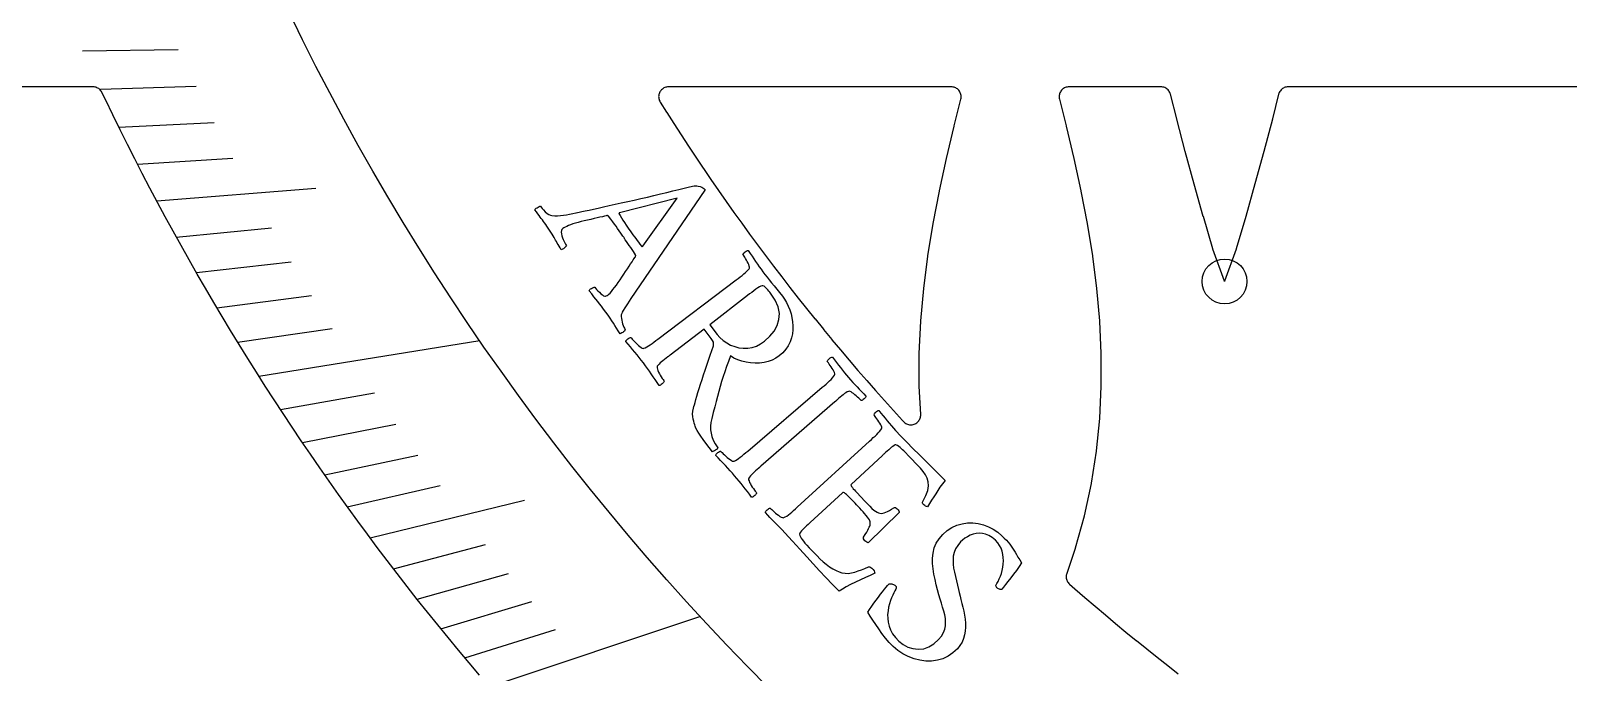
# Model space of a CAD drawing. Header units: millimetres. Extents: x -94 to 94, y -94 to 94.
# Drawn here: x -62.73 to -23.84, y -16.69 to -0.47 of the extents above; entities that cross this region are included whole.
import ezdxf

# ---------------------------------------------------------------- set-up
doc = ezdxf.new("R2010")
doc.units = ezdxf.units.MM
for name, color, linetype in [('CUT_INNER', 6, 'Continuous'), ('ENGRAVE', 7, 'Continuous'), ('ENGRAVE_FINE', 8, 'Continuous'), ('TEXT', 5, 'Continuous')]:
    doc.layers.add(name, color=color, linetype=linetype)

msp = doc.modelspace()

# ---------------------------------------------------------------- linework, layer by layer
at = {"layer": 'CUT_INNER'}
for points in [[(-51.3776, -16.7687), (-51.6453, -16.4527), (-51.9109, -16.135), (-52.1746, -15.8156), (-52.4364, -15.4947), (-52.6962, -15.1722), (-52.954, -14.848), (-53.2098, -14.5223), (-53.4636, -14.195), (-53.7154, -13.8662), (-53.9651, -13.5359), (-54.2129, -13.204), (-54.4585, -12.8706), (-54.7022, -12.5357), (-54.9438, -12.1993), (-55.1833, -11.8614), (-55.4207, -11.5221), (-55.6561, -11.1813), (-55.8893, -10.8391), (-56.1205, -10.4954), (-56.3495, -10.1504), (-56.5764, -9.8039), (-56.8012, -9.4561), (-57.0238, -9.1069), (-57.2443, -8.7563), (-57.4627, -8.4044), (-57.6789, -8.0511), (-57.8929, -7.6966), (-58.1047, -7.3407), (-58.3143, -6.9835), (-58.5218, -6.6251), (-58.727, -6.2654), (-58.9301, -5.9044), (-59.1309, -5.5422), (-59.3295, -5.1787), (-59.5258, -4.8141), (-59.7199, -4.4483), (-59.9118, -4.0812), (-60.1014, -3.713), (-60.2887, -3.3437), (-60.4738, -2.9732), (-60.6566, -2.6016), (-60.8371, -2.2288), (-60.9308, -2.0324), (-60.9429, -2.0099), (-60.9574, -1.9888), (-60.9738, -1.9692), (-60.9922, -1.9515), (-61.0124, -1.9357), (-61.034, -1.922), (-61.0569, -1.9107), (-61.0809, -1.9017), (-61.1056, -1.8952), (-61.1309, -1.8913), (-61.1564, -1.89), (-89.4993, -1.89)], [(-8.0007, -1.89), (-30.9212, -1.89), (-30.9466, -1.8913), (-30.9717, -1.8952), (-30.9963, -1.9016), (-31.0202, -1.9104), (-31.043, -1.9217), (-31.0645, -1.9352), (-31.0846, -1.9508), (-31.103, -1.9684), (-31.1195, -1.9877), (-31.1339, -2.0087), (-31.1462, -2.031), (-31.1561, -2.0544), (-31.1636, -2.0787), (-31.3212, -2.7016), (-31.3215, -2.7029), (-31.5389, -3.523), (-31.7641, -4.3449), (-31.9955, -5.1668), (-31.9959, -5.1681), (-32.2354, -5.9856), (-32.2377, -5.9927), (-32.5296, -6.8049), (-32.5317, -6.8101), (-32.5339, -6.8049), (-32.8258, -5.9927), (-32.8281, -5.9856), (-33.0676, -5.1681), (-33.068, -5.1668), (-33.2989, -4.3466), (-33.524, -3.525), (-33.742, -2.7029), (-33.7423, -2.7016), (-33.8999, -2.0787), (-33.9074, -2.0544), (-33.9173, -2.031), (-33.9296, -2.0087), (-33.944, -1.9877), (-33.9605, -1.9684), (-33.9789, -1.9508), (-33.999, -1.9352), (-34.0205, -1.9217), (-34.0433, -1.9104), (-34.0672, -1.9016), (-34.0918, -1.8952), (-34.1169, -1.8913), (-34.1423, -1.89), (-36.4662, -1.89), (-36.4901, -1.8911), (-36.5137, -1.8946), (-36.537, -1.9002), (-36.5596, -1.9081), (-36.5813, -1.9181), (-36.602, -1.9301), (-36.6214, -1.944), (-36.6394, -1.9598), (-36.6559, -1.9772), (-36.6706, -1.996), (-36.6834, -2.0162), (-36.6942, -2.0376), (-36.703, -2.0598), (-36.7095, -2.0828), (-36.7139, -2.1063), (-36.716, -2.1302), (-36.7158, -2.1541), (-36.7133, -2.1779), (-36.7085, -2.2013), (-36.5373, -2.8781), (-36.5368, -2.88), (-36.3426, -3.6996), (-36.3421, -3.702), (-36.1648, -4.5211), (-36.1642, -4.524), (-36.0076, -5.3425), (-36.007, -5.346), (-35.8747, -6.1639), (-35.8741, -6.1681), (-35.7698, -6.9854), (-35.7693, -6.9901), (-35.6964, -7.8069), (-35.6961, -7.8121), (-35.6579, -8.6284), (-35.6577, -8.6341), (-35.6571, -9.4499), (-35.6572, -9.456), (-35.6969, -10.2714), (-35.6974, -10.2779), (-35.7797, -11.0931), (-35.7806, -11.0998), (-35.9079, -11.9147), (-35.9091, -11.9216), (-36.0836, -12.7364), (-36.0853, -12.7434), (-36.3093, -13.5581), (-36.3115, -13.5652), (-36.5252, -14.1929), (-36.532, -14.2165), (-36.5364, -14.2406), (-36.5384, -14.2651), (-36.538, -14.2896), (-36.5352, -14.314), (-36.5301, -14.338), (-36.5226, -14.3613), (-36.5129, -14.3838), (-36.501, -14.4053), (-36.487, -14.4255), (-36.4712, -14.4442), (-36.4536, -14.4613), (-36.3188, -14.5797), (-36.3176, -14.5807), (-36.0629, -14.8018), (-36.0618, -14.8028), (-35.8057, -15.0223), (-35.8046, -15.0233), (-35.5472, -15.2412), (-35.546, -15.2422), (-35.2873, -15.4585), (-35.2861, -15.4595), (-35.0261, -15.6742), (-35.0249, -15.6752), (-34.7636, -15.8883), (-34.7624, -15.8893), (-34.4997, -16.1008), (-34.4985, -16.1018), (-34.2346, -16.3117), (-34.2334, -16.3127), (-33.9682, -16.521), (-33.967, -16.5219), (-33.7005, -16.7286)]]:
    msp.add_lwpolyline(points, dxfattribs=at)
msp.add_lwpolyline([(-46.6218, -1.8912), (-46.6457, -1.8947), (-46.6692, -1.9005), (-46.6921, -1.9086), (-46.714, -1.9188), (-46.7349, -1.9311), (-46.7545, -1.9454), (-46.7726, -1.9615), (-46.789, -1.9792), (-46.8037, -1.9985), (-46.8164, -2.0191), (-46.8271, -2.0409), (-46.8356, -2.0635), (-46.8419, -2.0869), (-46.8459, -2.1108), (-46.8475, -2.135), (-46.8468, -2.1592), (-46.8438, -2.1832), (-46.8385, -2.2068), (-46.8309, -2.2298), (-46.8211, -2.252), (-46.8092, -2.2731), (-46.6456, -2.5331), (-46.6448, -2.5344), (-46.4635, -2.8188), (-46.4627, -2.8201), (-46.2797, -3.1033), (-46.2788, -3.1046), (-46.0941, -3.3867), (-46.0932, -3.388), (-45.9067, -3.669), (-45.9059, -3.6703), (-45.7176, -3.9501), (-45.7168, -3.9514), (-45.5269, -4.23), (-45.526, -4.2313), (-45.3343, -4.5088), (-45.3335, -4.51), (-45.1401, -4.7864), (-45.1393, -4.7876), (-44.9442, -5.0627), (-44.9433, -5.064), (-44.7466, -5.3379), (-44.7457, -5.3391), (-44.5473, -5.6119), (-44.5464, -5.6131), (-44.3464, -5.8846), (-44.3455, -5.8858), (-44.1437, -6.1561), (-44.1428, -6.1573), (-43.9394, -6.4263), (-43.9385, -6.4275), (-43.7335, -6.6953), (-43.7325, -6.6965), (-43.5259, -6.963), (-43.5249, -6.9642), (-43.3166, -7.2294), (-43.3157, -7.2306), (-43.1058, -7.4946), (-43.1048, -7.4958), (-42.8933, -7.7584), (-42.8923, -7.7596), (-42.6792, -8.0209), (-42.6782, -8.0221), (-42.4635, -8.2821), (-42.4625, -8.2833), (-42.2462, -8.542), (-42.2452, -8.5432), (-42.0273, -8.8006), (-42.0263, -8.8018), (-41.8068, -9.0578), (-41.8058, -9.0589), (-41.5847, -9.3136), (-41.5837, -9.3148), (-41.3611, -9.5681), (-41.3601, -9.5693), (-41.1359, -9.8212), (-41.1349, -9.8223), (-40.9092, -10.0729), (-40.9082, -10.074), (-40.6809, -10.3232), (-40.6799, -10.3244), (-40.652, -10.3545), (-40.6346, -10.3716), (-40.6156, -10.387), (-40.5951, -10.4004), (-40.5735, -10.4117), (-40.5509, -10.4209), (-40.5274, -10.4278), (-40.5034, -10.4325), (-40.4791, -10.4347), (-40.4547, -10.4346), (-40.4304, -10.432), (-40.4064, -10.4271), (-40.3831, -10.4199), (-40.3605, -10.4105), (-40.339, -10.3989), (-40.3187, -10.3852), (-40.2999, -10.3697), (-40.2827, -10.3523), (-40.2672, -10.3334), (-40.2537, -10.3131), (-40.2422, -10.2915), (-40.2329, -10.2689), (-40.2258, -10.2455), (-40.221, -10.2215), (-40.2187, -10.1972), (-40.2186, -10.1728), (-40.2535, -9.456), (-40.2536, -9.4499), (-40.253, -8.6341), (-40.2529, -8.6284), (-40.2146, -7.8121), (-40.2143, -7.8069), (-40.1414, -6.9901), (-40.1409, -6.9854), (-40.0366, -6.1681), (-40.036, -6.1639), (-39.9038, -5.346), (-39.9032, -5.3425), (-39.7465, -4.524), (-39.7459, -4.5211), (-39.5686, -3.702), (-39.5681, -3.6996), (-39.3739, -2.88), (-39.3735, -2.8781), (-39.2022, -2.2013), (-39.1975, -2.1779), (-39.195, -2.1541), (-39.1948, -2.1302), (-39.1969, -2.1063), (-39.2012, -2.0828), (-39.2078, -2.0598), (-39.2165, -2.0376), (-39.2274, -2.0162), (-39.2402, -1.996), (-39.2549, -1.9772), (-39.2713, -1.9598), (-39.2893, -1.944), (-39.3088, -1.9301), (-39.3294, -1.9181), (-39.3512, -1.9081), (-39.3738, -1.9002), (-39.397, -1.8946), (-39.4207, -1.8911), (-39.4446, -1.89), (-46.5976, -1.89)], close=True, dxfattribs=at)
at = {"layer": 'ENGRAVE'}
for points in [[(-56.9616, -9.205), (-51.3741, -8.3021)], [(-51.1315, -17.056), (-45.8038, -15.2788)]]:
    msp.add_lwpolyline(points, dxfattribs=at)
for centre, radius in [((0, 27.004), 62.3363), ((-32.5317, -6.8109), 0.567)]:
    msp.add_circle(centre, radius, dxfattribs=at)
at = {"layer": 'ENGRAVE_FINE'}
for points in [[(-61.4204, -0.9826), (-59.0001, -0.9438)], [(-60.9697, -1.9513), (-58.5505, -1.8739)], [(-60.507, -2.9062), (-58.0897, -2.7901)], [(-60.0326, -3.8473), (-57.6179, -3.6925)], [(-59.5469, -4.7746), (-55.5187, -4.4516)], [(-59.0503, -5.6881), (-56.643, -5.4562)], [(-58.5432, -6.5878), (-56.1407, -6.3175)], [(-58.0258, -7.4739), (-55.6288, -7.1651)], [(-57.4985, -8.3463), (-55.1078, -7.9992)], [(-56.4155, -10.0502), (-54.0396, -9.6269)], [(-55.8604, -10.8818), (-53.4929, -10.4206)], [(-55.2966, -11.7), (-52.9384, -11.201)], [(-54.7245, -12.5048), (-52.3762, -11.9682)], [(-54.1443, -13.2962), (-50.2398, -12.3374)], [(-53.5563, -14.0744), (-51.23, -13.4631)], [(-52.9608, -14.8394), (-50.6466, -14.191)], [(-52.358, -15.5913), (-50.0565, -14.9059)], [(-51.7481, -16.3301), (-49.4602, -15.6081)]]:
    msp.add_lwpolyline(points, dxfattribs=at)
at = {"layer": 'TEXT'}
for points in [[(-48.9406, -5.077), (-48.931, -5.0749), (-48.9023, -5.0689), (-48.8546, -5.0587), (-48.7877, -5.0445), (-48.7045, -5.0266), (-48.6079, -5.0055), (-48.4978, -4.9811), (-48.3743, -4.9535), (-48.2402, -4.9235), (-48.0985, -4.8922), (-47.9492, -4.8595), (-47.7922, -4.8254), (-47.6306, -4.79), (-47.467, -4.7533), (-47.3014, -4.7154), (-47.134, -4.6762), (-46.9673, -4.6367), (-46.8042, -4.5978), (-46.6446, -4.5596), (-46.4885, -4.5222), (-46.3387, -4.4861), (-46.1983, -4.4521), (-46.0671, -4.4202), (-45.9452, -4.3906), (-45.9167, -4.3889), (-45.8831, -4.392), (-45.8445, -4.3997), (-45.8008, -4.4121), (-45.759, -4.427), (-45.726, -4.4424), (-45.7016, -4.4581), (-45.686, -4.4742), (-45.6833, -4.4785), (-45.6814, -4.4822), (-45.6805, -4.4852), (-45.6804, -4.4875), (-45.6807, -4.4901), (-45.6807, -4.4937), (-45.6803, -4.4984), (-45.6797, -4.5042), (-47.5481, -7.2392), (-47.6379, -7.3764), (-47.7045, -7.4796), (-47.7481, -7.5486), (-47.7687, -7.5835), (-47.7833, -7.6171), (-47.792, -7.6553), (-47.7945, -7.6979), (-47.7911, -7.745), (-47.7832, -7.7934), (-47.7726, -7.8398), (-47.7592, -7.8842), (-47.7431, -7.9267), (-47.727, -7.9642), (-47.7133, -7.9938), (-47.7023, -8.0154), (-47.6939, -8.0291), (-47.7014, -8.0474), (-47.7146, -8.065), (-47.7332, -8.082), (-47.7574, -8.0983), (-47.7818, -8.1125), (-47.8011, -8.1229), (-47.8153, -8.1296), (-47.8244, -8.1326), (-47.8704, -8.0601), (-47.9139, -7.9916), (-47.9549, -7.9268), (-47.9934, -7.8659), (-48.0332, -7.8045), (-48.0778, -7.7382), (-48.1271, -7.6669), (-48.1813, -7.5907), (-48.2392, -7.5108), (-48.2928, -7.4387), (-48.3421, -7.3742), (-48.3873, -7.3173), (-48.433, -7.2608), (-48.4839, -7.1974), (-48.5401, -7.127), (-48.6015, -7.0495), (-48.5959, -7.0329), (-48.5847, -7.0165), (-48.5679, -7.0004), (-48.5455, -6.9844), (-48.5214, -6.971), (-48.4993, -6.9623), (-48.4795, -6.9583), (-48.4617, -6.959), (-48.4429, -6.9836), (-48.4176, -7.0129), (-48.3858, -7.0468), (-48.3474, -7.0854), (-48.3077, -7.122), (-48.2717, -7.1502), (-48.2393, -7.1698), (-48.2107, -7.181), (-48.1931, -7.1814), (-48.1736, -7.1768), (-48.1522, -7.1672), (-48.1289, -7.1525), (-48.1047, -7.1323), (-48.0758, -7.1028), (-48.0421, -7.0639), (-48.0036, -7.0157), (-47.9618, -6.9606), (-47.9182, -6.901), (-47.8727, -6.837), (-47.8254, -6.7685), (-47.7775, -6.6981), (-47.7304, -6.6285), (-47.6843, -6.5595), (-47.6389, -6.4913), (-47.596, -6.4264), (-47.557, -6.3675), (-47.5219, -6.3146), (-47.4908, -6.2677), (-47.4653, -6.2293), (-47.4471, -6.2019), (-47.4362, -6.1854), (-47.4325, -6.18), (-47.4323, -6.1789), (-47.4318, -6.1758), (-47.4308, -6.1707), (-47.4295, -6.1635), (-47.4287, -6.1556), (-47.429, -6.1487), (-47.4306, -6.1425), (-47.4333, -6.1373), (-47.4581, -6.0973), (-47.4863, -6.0536), (-47.5181, -6.0059), (-47.5533, -5.9545), (-47.5897, -5.9019), (-47.6247, -5.8512), (-47.6584, -5.8023), (-47.6909, -5.7551), (-47.6992, -5.7429), (-47.7076, -5.7308), (-47.7159, -5.7186), (-47.7243, -5.7064), (-47.7324, -5.6945), (-47.7401, -5.6832), (-47.7474, -5.6726), (-47.7543, -5.6625), (-47.8026, -5.5922), (-47.8473, -5.5275), (-47.8885, -5.4685), (-47.9262, -5.4151), (-47.9651, -5.3612), (-48.0099, -5.3005), (-48.0603, -5.233), (-48.1166, -5.1586), (-48.1189, -5.1562), (-48.1226, -5.1537), (-48.1275, -5.1513), (-48.1339, -5.1488), (-48.14, -5.1467), (-48.1444, -5.1452), (-48.147, -5.1443), (-48.1478, -5.144), (-48.1556, -5.1458), (-48.1787, -5.1512), (-48.2173, -5.1603), (-48.2714, -5.173), (-48.3361, -5.1881), (-48.4067, -5.2044), (-48.4832, -5.2218), (-48.5657, -5.2404), (-48.6495, -5.2596), (-48.7301, -5.2789), (-48.8075, -5.2981), (-48.8818, -5.3175), (-48.9549, -5.3364), (-49.0203, -5.356), (-49.078, -5.3764), (-49.1282, -5.3975), (-49.1718, -5.4184), (-49.2101, -5.438), (-49.2429, -5.4563), (-49.2704, -5.4733), (-49.2931, -5.4953), (-49.3066, -5.5251), (-49.3108, -5.5629), (-49.3057, -5.6086), (-49.2944, -5.6577), (-49.2799, -5.7056), (-49.262, -5.7522), (-49.241, -5.7976), (-49.2203, -5.838), (-49.2036, -5.8697), (-49.1908, -5.8928), (-49.1821, -5.9072), (-49.1865, -5.9169), (-49.1966, -5.9296), (-49.2123, -5.9451), (-49.2338, -5.9636), (-49.2569, -5.9814), (-49.278, -5.995), (-49.2969, -6.0045), (-49.3137, -6.0098), (-49.3421, -5.962), (-49.3681, -5.9177), (-49.3917, -5.8768), (-49.4131, -5.8394), (-49.4332, -5.8037), (-49.4533, -5.768), (-49.4734, -5.7323), (-49.4935, -5.6965), (-49.5156, -5.6583), (-49.5419, -5.6151), (-49.5723, -5.5669), (-49.6067, -5.5136), (-49.6421, -5.4603), (-49.6751, -5.4118), (-49.7058, -5.3681), (-49.7342, -5.3293), (-49.7614, -5.2928), (-49.7886, -5.2563), (-49.8158, -5.2198), (-49.843, -5.1832), (-49.8718, -5.1441), (-49.9038, -5.0999), (-49.939, -5.0505), (-49.9775, -4.996), (-49.9727, -4.9866), (-49.9618, -4.9751), (-49.9447, -4.9615), (-49.9215, -4.9457), (-49.8965, -4.9307), (-49.8741, -4.9191), (-49.8544, -4.9109), (-49.8373, -4.9063), (-49.8187, -4.9322), (-49.7922, -4.9643), (-49.7577, -5.0025), (-49.7152, -5.0468), (-49.6701, -5.0884), (-49.6273, -5.1185), (-49.5871, -5.1372), (-49.5495, -5.1444), (-49.477, -5.1492), (-49.4036, -5.1493), (-49.3293, -5.1447), (-49.254, -5.1353), (-49.1776, -5.1228), (-49.0999, -5.1089), (-49.0209, -5.0936), (-48.9406, -5.077)], [(-46.3772, -4.7066), (-47.8385, -5.0718), (-47.839, -5.0723), (-47.8406, -5.074), (-47.8432, -5.0769), (-47.8468, -5.0808), (-47.8502, -5.0851), (-47.8521, -5.0889), (-47.8526, -5.0921), (-47.8517, -5.0948), (-47.8213, -5.145), (-47.7875, -5.1996), (-47.7502, -5.2585), (-47.7095, -5.3217), (-47.6689, -5.3838), (-47.6324, -5.4392), (-47.5998, -5.488), (-47.5712, -5.5301), (-47.5336, -5.5844), (-47.4972, -5.6355), (-47.462, -5.6833), (-47.428, -5.728), (-47.3939, -5.7722), (-47.3583, -5.8184), (-47.3212, -5.8667), (-47.2825, -5.9171), (-47.2787, -5.9209), (-47.274, -5.9228), (-47.2684, -5.9227), (-47.2619, -5.9207), (-47.2559, -5.918), (-47.2515, -5.9161), (-47.2489, -5.915), (-47.2481, -5.9146)], [(-43.7186, -7.1829), (-43.6638, -7.2596), (-43.6143, -7.3424), (-43.5702, -7.4313), (-43.5315, -7.5263), (-43.4994, -7.6252), (-43.4754, -7.7256), (-43.4594, -7.8277), (-43.4514, -7.9314), (-43.4529, -8.0352), (-43.4654, -8.1377), (-43.489, -8.2387), (-43.5237, -8.3384), (-43.5709, -8.435), (-43.6322, -8.5265), (-43.7077, -8.613), (-43.7973, -8.6944), (-43.8818, -8.7542), (-43.9741, -8.8021), (-44.0742, -8.838), (-44.1822, -8.8619), (-44.2943, -8.8747), (-44.4068, -8.8773), (-44.5199, -8.8696), (-44.6335, -8.8518), (-44.7437, -8.8247), (-44.8471, -8.7895), (-44.9434, -8.7461), (-45.0327, -8.6946), (-45.0837, -8.8317), (-45.1313, -8.9646), (-45.1755, -9.0932), (-45.2164, -9.2176), (-45.2548, -9.3405), (-45.2917, -9.4644), (-45.3272, -9.5894), (-45.3612, -9.7154), (-45.3951, -9.8456), (-45.4302, -9.9829), (-45.4665, -10.1274), (-45.5039, -10.2791), (-45.5234, -10.3784), (-45.533, -10.4732), (-45.5327, -10.5635), (-45.5226, -10.6492), (-45.5006, -10.7346), (-45.4647, -10.8237), (-45.4149, -10.9166), (-45.3511, -11.0131), (-45.3559, -11.03), (-45.3676, -11.0467), (-45.3862, -11.0632), (-45.4117, -11.0797), (-45.4378, -11.0942), (-45.4583, -11.105), (-45.4732, -11.1121), (-45.4825, -11.1154), (-45.5728, -11.0055), (-45.6527, -10.9033), (-45.7225, -10.8089), (-45.7821, -10.7224), (-45.832, -10.6446), (-45.8724, -10.5762), (-45.9036, -10.5173), (-45.9254, -10.468), (-45.9359, -10.4336), (-45.9476, -10.3925), (-45.9605, -10.3445), (-45.9746, -10.2897), (-45.9851, -10.2287), (-45.9872, -10.162), (-45.981, -10.0896), (-45.9664, -10.0115), (-45.9572, -9.9761), (-45.9441, -9.9278), (-45.9269, -9.8668), (-45.9056, -9.7929), (-45.8808, -9.7086), (-45.8529, -9.6162), (-45.8218, -9.5158), (-45.7875, -9.4073), (-45.7509, -9.293), (-45.7129, -9.175), (-45.6734, -9.0533), (-45.6324, -8.9279), (-45.5906, -8.8017), (-45.5485, -8.6776), (-45.5061, -8.5554), (-45.4634, -8.4352), (-45.4564, -8.3934), (-45.4628, -8.349), (-45.4824, -8.3019), (-45.5153, -8.2521), (-45.6983, -8.0147), (-46.557, -8.6727), (-46.5641, -8.6781), (-46.5712, -8.6836), (-46.5783, -8.689), (-46.5854, -8.6944), (-46.5924, -8.6998), (-46.5995, -8.7052), (-46.6066, -8.7107), (-46.6137, -8.7161), (-46.6573, -8.7498), (-46.6987, -8.7822), (-46.7378, -8.8134), (-46.7746, -8.8432), (-46.8081, -8.8719), (-46.8371, -8.8997), (-46.8618, -8.9264), (-46.8821, -8.9522), (-46.8872, -8.9694), (-46.8861, -8.9933), (-46.879, -9.024), (-46.8657, -9.0613), (-46.8481, -9.1021), (-46.8281, -9.1429), (-46.8057, -9.1838), (-46.7808, -9.2247), (-46.7566, -9.2624), (-46.7361, -9.2933), (-46.7194, -9.3176), (-46.7064, -9.3352), (-46.7125, -9.3503), (-46.7234, -9.3666), (-46.7389, -9.3842), (-46.7591, -9.403), (-46.7809, -9.4198), (-46.8013, -9.4311), (-46.8202, -9.437), (-46.8378, -9.4374), (-46.8884, -9.3629), (-46.938, -9.29), (-46.9867, -9.2187), (-47.0344, -9.1491), (-47.0823, -9.0802), (-47.1318, -9.0111), (-47.1827, -8.9416), (-47.2351, -8.8718), (-47.287, -8.8043), (-47.3401, -8.7368), (-47.3945, -8.6692), (-47.4502, -8.6017), (-47.5068, -8.5339), (-47.564, -8.4656), (-47.622, -8.3968), (-47.6805, -8.3276), (-47.6754, -8.3108), (-47.6646, -8.2941), (-47.6482, -8.2775), (-47.6263, -8.261), (-47.6027, -8.2466), (-47.5816, -8.2364), (-47.563, -8.2304), (-47.5468, -8.2285), (-47.5333, -8.2457), (-47.5144, -8.2684), (-47.4901, -8.2964), (-47.4604, -8.3299), (-47.4275, -8.3649), (-47.3938, -8.398), (-47.3593, -8.429), (-47.3239, -8.4579), (-47.2909, -8.4815), (-47.2634, -8.4964), (-47.2415, -8.5028), (-47.225, -8.5006), (-47.188, -8.4862), (-47.1484, -8.4665), (-47.1062, -8.4416), (-47.0614, -8.4115), (-47.0146, -8.3779), (-46.9663, -8.3427), (-46.9164, -8.3058), (-46.8649, -8.2673), (-44.8878, -6.7721), (-44.8364, -6.7332), (-44.7867, -6.6952), (-44.7387, -6.6579), (-44.6924, -6.6215), (-44.6499, -6.5862), (-44.6134, -6.5523), (-44.5828, -6.5197), (-44.5582, -6.4885), (-44.5494, -6.4723), (-44.5482, -6.4498), (-44.5545, -6.421), (-44.5683, -6.3859), (-44.5865, -6.3476), (-44.606, -6.3094), (-44.6268, -6.2713), (-44.6489, -6.2332), (-44.6701, -6.1983), (-44.688, -6.1694), (-44.7029, -6.1466), (-44.7146, -6.1298), (-44.7078, -6.1153), (-44.6964, -6.0995), (-44.6803, -6.0825), (-44.6596, -6.0643), (-44.6374, -6.0481), (-44.6168, -6.0371), (-44.598, -6.0313), (-44.5809, -6.0307), (-44.5331, -6.1004), (-44.4861, -6.1694), (-44.44, -6.2377), (-44.3947, -6.3053), (-44.3494, -6.3721), (-44.3033, -6.4378), (-44.2565, -6.5026), (-44.2089, -6.5663), (-44.1579, -6.6327), (-44.1042, -6.7012), (-44.048, -6.7716), (-43.989, -6.8441), (-43.927, -6.9203), (-43.8612, -7.0022), (-43.7918, -7.0898), (-43.7186, -7.1829)], [(-44.1689, -8.3194), (-44.0348, -8.1962), (-43.9294, -8.0644), (-43.8526, -7.9242), (-43.8042, -7.7755), (-43.7921, -7.6191), (-43.8238, -7.4558), (-43.8994, -7.2853), (-44.0187, -7.1072), (-44.0367, -7.0845), (-44.0594, -7.057), (-44.0869, -7.0245), (-44.119, -6.9871), (-44.1518, -6.953), (-44.1815, -6.9302), (-44.2079, -6.9189), (-44.2312, -6.9191), (-44.2623, -6.9302), (-44.2993, -6.9488), (-44.3421, -6.9751), (-44.3907, -7.009), (-44.4424, -7.047), (-44.4941, -7.0855), (-44.5459, -7.1245), (-44.5977, -7.164), (-45.5568, -7.9062), (-45.3708, -8.1476), (-45.2982, -8.2305), (-45.2167, -8.3033), (-45.1265, -8.3658), (-45.0276, -8.4181), (-44.923, -8.4583), (-44.816, -8.4847), (-44.7065, -8.4972), (-44.5946, -8.4959), (-44.4832, -8.4786), (-44.3751, -8.4434), (-44.2703, -8.3903), (-44.1689, -8.3194)], [(-42.0448, -9.2399), (-41.991, -9.3013), (-41.937, -9.3612), (-41.8828, -9.4194), (-41.8283, -9.476), (-41.7733, -9.5325), (-41.7173, -9.5905), (-41.6603, -9.6501), (-41.6023, -9.7111), (-41.6064, -9.7277), (-41.616, -9.7449), (-41.6311, -9.7627), (-41.6516, -9.781), (-41.6737, -9.7975), (-41.6937, -9.8097), (-41.7115, -9.8176), (-41.7271, -9.8212), (-41.7411, -9.8061), (-41.7607, -9.7865), (-41.7858, -9.7622), (-41.8164, -9.7333), (-41.8497, -9.7029), (-41.8829, -9.6744), (-41.9159, -9.6476), (-41.9489, -9.6226), (-41.9798, -9.6024), (-42.0068, -9.5901), (-42.0299, -9.5857), (-42.049, -9.5892), (-42.0781, -9.6044), (-42.1095, -9.6238), (-42.143, -9.6475), (-42.1787, -9.6755), (-42.2163, -9.7065), (-42.2553, -9.7393), (-42.2957, -9.7737), (-42.3376, -9.8099), (-42.3443, -9.8158), (-42.351, -9.8216), (-42.3578, -9.8275), (-42.3645, -9.8333), (-42.3712, -9.8392), (-42.378, -9.845), (-42.3847, -9.8509), (-42.3914, -9.8567), (-44.262, -11.4832), (-44.2687, -11.4891), (-44.2754, -11.4949), (-44.2821, -11.5008), (-44.2889, -11.5066), (-44.2956, -11.5125), (-44.3023, -11.5183), (-44.3091, -11.5242), (-44.3158, -11.53), (-44.3573, -11.5664), (-44.3966, -11.6013), (-44.4337, -11.6348), (-44.4686, -11.6669), (-44.5002, -11.6976), (-44.5275, -11.7271), (-44.5504, -11.7553), (-44.5691, -11.7822), (-44.5731, -11.7997), (-44.5706, -11.8235), (-44.5615, -11.8537), (-44.546, -11.8902), (-44.5259, -11.9298), (-44.5034, -11.9693), (-44.4785, -12.0087), (-44.4512, -12.048), (-44.4247, -12.0841), (-44.4023, -12.1137), (-44.3841, -12.1369), (-44.37, -12.1537), (-44.3753, -12.1691), (-44.3851, -12.1861), (-44.3994, -12.2046), (-44.4184, -12.2246), (-44.4392, -12.2427), (-44.4588, -12.2552), (-44.4774, -12.2623), (-44.4948, -12.2638), (-44.55, -12.1925), (-44.604, -12.1228), (-44.657, -12.0547), (-44.7089, -11.9882), (-44.761, -11.9225), (-44.8147, -11.8565), (-44.8698, -11.7903), (-44.9264, -11.7239), (-44.9823, -11.6597), (-45.0396, -11.5956), (-45.098, -11.5315), (-45.1578, -11.4675), (-45.2185, -11.4034), (-45.2798, -11.3387), (-45.3419, -11.2737), (-45.4046, -11.2082), (-45.4005, -11.1912), (-45.3908, -11.1738), (-45.3755, -11.1563), (-45.3546, -11.1384), (-45.332, -11.1226), (-45.3115, -11.1111), (-45.2933, -11.1039), (-45.2773, -11.101), (-45.2627, -11.1174), (-45.2425, -11.1389), (-45.2165, -11.1654), (-45.1848, -11.1969), (-45.1498, -11.2299), (-45.1141, -11.2607), (-45.0777, -11.2895), (-45.0407, -11.3162), (-45.0063, -11.3377), (-44.9779, -11.351), (-44.9556, -11.356), (-44.9393, -11.3527), (-44.9032, -11.336), (-44.8649, -11.314), (-44.8243, -11.2865), (-44.7815, -11.2537), (-44.7369, -11.2173), (-44.6908, -11.1791), (-44.6433, -11.1392), (-44.5943, -11.0976), (-42.7097, -9.4874), (-42.6608, -9.4454), (-42.6136, -9.4044), (-42.568, -9.3642), (-42.524, -9.325), (-42.4838, -9.2871), (-42.4494, -9.251), (-42.4209, -9.2166), (-42.3983, -9.1839), (-42.3905, -9.1672), (-42.3907, -9.1447), (-42.3988, -9.1163), (-42.4147, -9.0821), (-42.4354, -9.0449), (-42.4576, -9.0075), (-42.4813, -8.9701), (-42.5065, -8.9326), (-42.5305, -8.898), (-42.5509, -8.8696), (-42.5674, -8.8474), (-42.5803, -8.8313), (-42.5744, -8.8163), (-42.5639, -8.7999), (-42.5489, -8.7819), (-42.5294, -8.7625), (-42.5082, -8.7449), (-42.4884, -8.7327), (-42.47, -8.7257), (-42.4529, -8.7241), (-42.4008, -8.7908), (-42.3493, -8.8572), (-42.2985, -8.9232), (-42.2482, -8.9888), (-42.1981, -9.0536), (-42.1475, -9.117), (-42.0964, -9.1791), (-42.0448, -9.2399)], [(-40.8538, -10.5773), (-40.717, -10.7239), (-40.5712, -10.8757), (-40.4165, -11.0326), (-40.2527, -11.1945), (-40.0858, -11.3583), (-39.9219, -11.5209), (-39.7608, -11.6823), (-39.6027, -11.8426), (-39.6689, -11.9289), (-39.7304, -12.0137), (-39.7872, -12.0969), (-39.8393, -12.1785), (-39.8897, -12.2597), (-39.9417, -12.3414), (-39.9951, -12.4238), (-40.0501, -12.5067), (-40.0712, -12.5038), (-40.0932, -12.4947), (-40.116, -12.4794), (-40.1398, -12.4579), (-40.1611, -12.4325), (-40.1726, -12.4096), (-40.1744, -12.3893), (-40.1664, -12.3714), (-40.0879, -12.2238), (-40.0385, -12.092), (-40.0183, -11.976), (-40.0271, -11.8758), (-40.0572, -11.785), (-40.1006, -11.6973), (-40.1574, -11.6127), (-40.2274, -11.5312), (-40.5564, -11.1848), (-40.5707, -11.1699), (-40.5901, -11.15), (-40.6146, -11.1253), (-40.6443, -11.0956), (-40.6764, -11.0643), (-40.7083, -11.0348), (-40.7401, -11.007), (-40.7716, -10.981), (-40.801, -10.9598), (-40.8263, -10.9464), (-40.8473, -10.9407), (-40.8641, -10.9427), (-40.8928, -10.9588), (-40.9234, -10.9793), (-40.9562, -11.0041), (-40.991, -11.0332), (-41.027, -11.0649), (-41.0632, -11.0974), (-41.0998, -11.1306), (-41.1367, -11.1646), (-41.1512, -11.178), (-41.164, -11.1898), (-41.1751, -11.2002), (-41.1847, -11.209), (-41.9777, -11.9449), (-41.9824, -11.9557), (-41.979, -11.972), (-41.9674, -11.9937), (-41.9478, -12.0208), (-41.923, -12.0512), (-41.8962, -12.0827), (-41.8673, -12.1153), (-41.8364, -12.1489), (-41.6319, -12.3662), (-41.5649, -12.4359), (-41.5045, -12.4963), (-41.4507, -12.5473), (-41.4036, -12.5891), (-41.3612, -12.6221), (-41.3214, -12.647), (-41.2842, -12.6637), (-41.2497, -12.6723), (-41.2156, -12.6739), (-41.1798, -12.6699), (-41.1423, -12.6601), (-41.1031, -12.6445), (-41.0601, -12.6238), (-41.0113, -12.5984), (-40.9566, -12.5684), (-40.8961, -12.5337), (-40.878, -12.5262), (-40.8575, -12.5287), (-40.8348, -12.541), (-40.8097, -12.5631), (-40.7885, -12.5876), (-40.7736, -12.611), (-40.7648, -12.6333), (-40.7623, -12.6546), (-41.5462, -13.4173), (-41.564, -13.414), (-41.5837, -13.4043), (-41.6055, -13.3883), (-41.6292, -13.366), (-41.6498, -13.341), (-41.6619, -13.3173), (-41.6657, -13.2947), (-41.6611, -13.2732), (-41.6191, -13.2052), (-41.5841, -13.1465), (-41.5561, -13.0972), (-41.5351, -13.0572), (-41.5194, -13.0242), (-41.5075, -12.9958), (-41.4994, -12.9722), (-41.495, -12.9531), (-41.4933, -12.9364), (-41.4931, -12.9197), (-41.4946, -12.903), (-41.4975, -12.8862), (-41.5031, -12.8646), (-41.5166, -12.8374), (-41.5381, -12.8045), (-41.5675, -12.7661), (-41.6019, -12.7241), (-41.6386, -12.6807), (-41.6776, -12.636), (-41.7189, -12.5899), (-41.7607, -12.5439), (-41.8016, -12.4994), (-41.8413, -12.4564), (-41.8801, -12.415), (-41.9073, -12.3864), (-41.9364, -12.3562), (-41.9676, -12.3243), (-42.0008, -12.2907), (-42.0341, -12.2578), (-42.0657, -12.2278), (-42.0955, -12.2007), (-42.1237, -12.1764), (-42.1489, -12.1578), (-42.17, -12.1473), (-42.187, -12.1451), (-42.2, -12.1511), (-43.0105, -12.9031), (-43.0154, -12.9077), (-43.0214, -12.9132), (-43.0284, -12.9198), (-43.0366, -12.9274), (-43.0692, -12.9578), (-43.1058, -12.9926), (-43.1466, -13.0317), (-43.1914, -13.0751), (-43.2323, -13.1169), (-43.261, -13.151), (-43.2775, -13.1774), (-43.2819, -13.1961), (-43.274, -13.2322), (-43.2607, -13.268), (-43.2421, -13.3035), (-43.2182, -13.3387), (-43.1869, -13.3779), (-43.1462, -13.4254), (-43.0962, -13.4812), (-43.0368, -13.5452), (-42.8417, -13.7512), (-42.7672, -13.8256), (-42.6893, -13.8958), (-42.6081, -13.9616), (-42.5236, -14.0231), (-42.4394, -14.0771), (-42.3593, -14.1202), (-42.2834, -14.1524), (-42.2116, -14.1739), (-42.1328, -14.1885), (-42.0526, -14.191), (-41.9711, -14.1815), (-41.8883, -14.1601), (-41.8039, -14.1312), (-41.7177, -14.0993), (-41.6297, -14.0645), (-41.5399, -14.0267), (-41.522, -14.0226), (-41.502, -14.0269), (-41.48, -14.0397), (-41.4559, -14.0609), (-41.4228, -14.0974), (-41.3992, -14.1306), (-41.3851, -14.1607), (-41.3804, -14.1875), (-41.4961, -14.2424), (-41.6159, -14.2984), (-41.7397, -14.3556), (-41.8677, -14.4138), (-41.9912, -14.4722), (-42.1019, -14.5298), (-42.1997, -14.5867), (-42.2846, -14.643), (-42.4514, -14.4719), (-42.6159, -14.2996), (-42.7782, -14.1262), (-42.9381, -13.9517), (-43.1023, -13.7713), (-43.2771, -13.5802), (-43.4625, -13.3783), (-43.6583, -13.1655), (-43.7266, -13.0919), (-43.792, -13.023), (-43.8546, -12.9586), (-43.9143, -12.8988), (-43.9726, -12.8403), (-44.0311, -12.7798), (-44.0897, -12.7174), (-44.1483, -12.653), (-44.1448, -12.6358), (-44.1356, -12.6182), (-44.1209, -12.6001), (-44.1006, -12.5816), (-44.0785, -12.5651), (-44.0584, -12.5529), (-44.0404, -12.5452), (-44.0245, -12.5418), (-44.0095, -12.5577), (-43.9885, -12.5785), (-43.9617, -12.6041), (-43.929, -12.6346), (-43.8929, -12.6664), (-43.8563, -12.6961), (-43.819, -12.7237), (-43.7811, -12.7492), (-43.746, -12.7696), (-43.7172, -12.7819), (-43.6948, -12.7862), (-43.6786, -12.7824), (-43.6431, -12.7646), (-43.6055, -12.7413), (-43.5658, -12.7125), (-43.5241, -12.6783), (-43.4807, -12.6405), (-43.4359, -12.6009), (-43.3896, -12.5595), (-43.342, -12.5163), (-41.5103, -10.8462), (-41.4628, -10.8026), (-41.4169, -10.76), (-41.3726, -10.7184), (-41.33, -10.6778), (-41.291, -10.6387), (-41.2578, -10.6015), (-41.2305, -10.5662), (-41.2089, -10.5328), (-41.2016, -10.5159), (-41.2025, -10.4933), (-41.2115, -10.4652), (-41.2286, -10.4315), (-41.2505, -10.395), (-41.2738, -10.3584), (-41.2987, -10.3218), (-41.3251, -10.285), (-41.3503, -10.2513), (-41.3715, -10.2236), (-41.3888, -10.2019), (-41.4021, -10.1862), (-41.3967, -10.1711), (-41.3868, -10.1543), (-41.3724, -10.1359), (-41.3535, -10.1158), (-41.3329, -10.0975), (-41.3135, -10.0847), (-41.2953, -10.0771), (-41.2783, -10.0749), (-41.2241, -10.14), (-41.1705, -10.2046), (-41.1175, -10.269), (-41.0652, -10.3329), (-41.013, -10.396), (-40.9604, -10.4578), (-40.9073, -10.5182), (-40.8538, -10.5773)], [(-38.1649, -13.2396), (-38.1048, -13.2984), (-38.0517, -13.3538), (-38.0058, -13.406), (-37.967, -13.4549), (-37.9321, -13.5031), (-37.898, -13.5532), (-37.8645, -13.605), (-37.8316, -13.6587), (-37.7969, -13.7163), (-37.7576, -13.7801), (-37.7138, -13.85), (-37.6653, -13.926), (-37.7305, -14.0207), (-37.7982, -14.1157), (-37.8685, -14.2108), (-37.9412, -14.3062), (-38.0108, -14.3954), (-38.0713, -14.4722), (-38.1229, -14.5366), (-38.1654, -14.5886), (-38.1751, -14.5986), (-38.1883, -14.6029), (-38.205, -14.6014), (-38.2253, -14.5941), (-38.2459, -14.584), (-38.2636, -14.574), (-38.2785, -14.5641), (-38.2905, -14.5543), (-38.3036, -14.5402), (-38.313, -14.5255), (-38.3188, -14.51), (-38.3211, -14.4938), (-38.2896, -14.447), (-38.2593, -14.393), (-38.2302, -14.3319), (-38.2023, -14.2636), (-38.1773, -14.1905), (-38.1573, -14.1148), (-38.142, -14.0367), (-38.1317, -13.956), (-38.1274, -13.8744), (-38.1304, -13.7936), (-38.1408, -13.7134), (-38.1584, -13.634), (-38.1851, -13.5572), (-38.2223, -13.485), (-38.2702, -13.4175), (-38.3288, -13.3546), (-38.4111, -13.285), (-38.4933, -13.2327), (-38.5754, -13.1977), (-38.6576, -13.18), (-38.7386, -13.1763), (-38.817, -13.1832), (-38.893, -13.2007), (-38.9665, -13.2289), (-39.0359, -13.2646), (-39.0997, -13.3046), (-39.1579, -13.3491), (-39.2104, -13.3981), (-39.2825, -13.483), (-39.3372, -13.5712), (-39.3745, -13.6628), (-39.3943, -13.7579), (-39.4008, -13.8559), (-39.3983, -13.9563), (-39.3868, -14.059), (-39.3663, -14.1641), (-39.3412, -14.2708), (-39.316, -14.3783), (-39.2909, -14.4866), (-39.2658, -14.5957), (-39.2448, -14.6783), (-39.2225, -14.7651), (-39.1989, -14.8559), (-39.174, -14.951), (-39.1499, -15.0487), (-39.1286, -15.1476), (-39.1102, -15.2477), (-39.0948, -15.349), (-39.085, -15.4502), (-39.0837, -15.5501), (-39.0909, -15.6486), (-39.1067, -15.7457), (-39.1333, -15.84), (-39.1727, -15.9299), (-39.2252, -16.0156), (-39.2908, -16.0968), (-39.4019, -16.2024), (-39.5231, -16.2862), (-39.6545, -16.3481), (-39.7961, -16.3879), (-39.9431, -16.4073), (-40.0906, -16.4077), (-40.2385, -16.3893), (-40.3868, -16.3518), (-40.5312, -16.2971), (-40.667, -16.227), (-40.7943, -16.1414), (-40.913, -16.0404), (-41.0167, -15.9359), (-41.1126, -15.8271), (-41.2007, -15.714), (-41.2809, -15.5967), (-41.3554, -15.4809), (-41.4265, -15.372), (-41.4943, -15.2703), (-41.5588, -15.1755), (-41.5098, -15.1008), (-41.4578, -15.0247), (-41.4029, -14.9473), (-41.3451, -14.8687), (-41.2873, -14.7921), (-41.2326, -14.7207), (-41.1811, -14.6547), (-41.1326, -14.594), (-41.0899, -14.5416), (-41.0559, -14.5005), (-41.0304, -14.4708), (-41.0136, -14.4525), (-40.9925, -14.4532), (-40.9715, -14.4554), (-40.9504, -14.4592), (-40.9294, -14.4646), (-40.9091, -14.4719), (-40.8904, -14.4812), (-40.8732, -14.4926), (-40.8576, -14.5062), (-40.8427, -14.5255), (-40.8362, -14.546), (-40.8381, -14.5675), (-40.8484, -14.5902), (-40.8722, -14.6306), (-40.898, -14.68), (-40.9258, -14.7384), (-40.9555, -14.8058), (-40.9841, -14.8805), (-41.0086, -14.9607), (-41.029, -15.0464), (-41.0452, -15.1378), (-41.0541, -15.2325), (-41.0525, -15.3286), (-41.0404, -15.4259), (-41.0177, -15.5245), (-40.9812, -15.6229), (-40.9276, -15.7194), (-40.8569, -15.814), (-40.7691, -15.9066), (-40.6612, -15.9926), (-40.5438, -16.0552), (-40.4168, -16.0942), (-40.2805, -16.1096), (-40.1428, -16.097), (-40.0116, -16.0524), (-39.8868, -15.9759), (-39.7684, -15.8675), (-39.6952, -15.7784), (-39.6411, -15.6898), (-39.606, -15.6016), (-39.5901, -15.5139), (-39.5881, -15.4254), (-39.595, -15.3346), (-39.6106, -15.2415), (-39.6351, -15.1462), (-39.6646, -15.048), (-39.6952, -14.9465), (-39.727, -14.8416), (-39.7599, -14.7334), (-39.793, -14.6091), (-39.8248, -14.4812), (-39.8552, -14.3496), (-39.8842, -14.2144), (-39.9067, -14.078), (-39.9172, -13.943), (-39.916, -13.8095), (-39.903, -13.6774), (-39.8737, -13.5495), (-39.8233, -13.4286), (-39.7521, -13.3146), (-39.6602, -13.2075), (-39.5482, -13.108), (-39.4292, -13.0294), (-39.3032, -12.9716), (-39.1705, -12.9346), (-39.0347, -12.9165), (-38.8997, -12.9156), (-38.7656, -12.9318), (-38.6321, -12.9652), (-38.503, -13.0137), (-38.3822, -13.0756), (-38.2696, -13.1509), (-38.1649, -13.2396)]]:
    msp.add_lwpolyline(points, close=True, dxfattribs=at)

doc.saveas('drawing.dxf')
